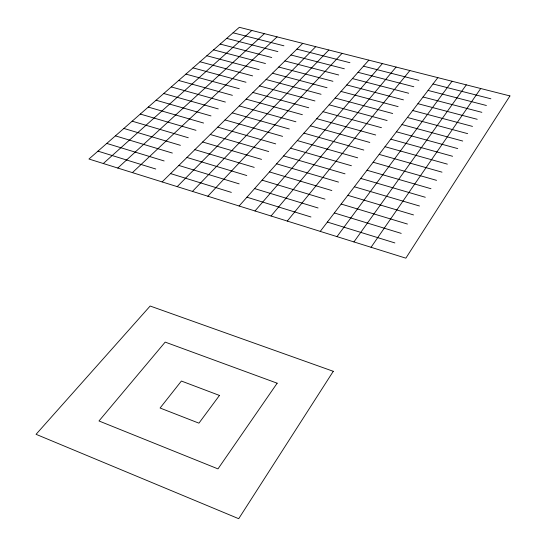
<?xml version="1.0" encoding="UTF-8"?>
<svg xmlns="http://www.w3.org/2000/svg" width="546" height="546" viewBox="0 0 546 546"><rect width="100%" height="100%" fill="white"/><g stroke="black" fill="none" stroke-linecap="round" stroke-linejoin="round"><path stroke-width="0.82" d="M371.055 247.283L480.719 88.52M353.931 241.926L466.298 84.869M336.998 236.63L452.013 81.245M320.249 231.388L437.844 77.648M287.278 221.075L409.882 70.557M271.055 215.998L396.089 67.056M255.002 210.974L382.405 63.589M239.114 206.006L368.843 60.149M207.842 196.226L342.062 53.351M192.445 191.407L328.842 50M177.204 186.636L315.738 46.676M162.121 181.92L302.737 43.38M132.412 172.625L277.068 36.869M117.779 168.052L264.387 33.654M103.296 163.52L251.815 30.46M233.074 32.794L283.92 45.809M296.894 49.133L349.931 62.708M363.479 66.175L418.857 80.351M433.005 83.975L490.881 98.792M226.692 38.384L277.88 51.611M290.95 54.989L344.369 68.789M358.019 72.318L413.813 86.739M428.078 90.424L486.411 105.494M220.195 44.076L271.737 57.521M284.903 60.954L338.704 74.986M352.457 78.576L408.681 93.243M423.054 96.99L481.859 112.333M213.588 49.863L265.479 63.534M278.74 67.028L332.937 81.299M346.785 84.944L403.446 99.87M417.929 103.685L477.218 119.301M206.852 55.76L259.111 69.663M272.461 73.212L327.054 87.729M341.011 91.441L398.109 106.627M412.715 110.51L472.488 126.406M200 61.766L252.621 75.901M266.066 79.511L321.062 94.281M335.128 98.055L392.67 113.513M407.391 117.465L467.663 133.647M193.018 67.881L246.007 82.255M259.548 85.927L314.96 100.955M329.129 104.805L387.128 120.536M401.965 124.556L462.735 141.045M185.906 74.113L239.271 88.732M252.907 92.472L308.736 107.767M323.014 111.677L381.47 127.696M396.43 131.791L457.712 148.587M178.658 80.46L232.405 95.332M246.144 99.14L302.388 114.708M316.776 118.687L375.703 134.999M390.786 139.175L452.586 156.279M171.28 86.923L225.402 102.061M239.244 105.931L295.918 121.785M310.415 125.839L369.813 142.451M385.026 146.703L447.351 164.141M163.752 93.516L218.27 108.92M232.214 112.865L289.312 128.999M303.931 133.135L363.807 150.054M379.142 154.388L442.007 172.161M156.088 100.232L210.995 115.916M225.041 119.929L282.582 136.364M297.311 140.575L357.678 157.821M373.143 162.237L436.547 180.351M148.266 107.077L203.569 123.048M217.724 127.136L275.71 143.878M290.561 148.171L351.419 165.745M367.014 170.243L430.978 188.718M140.295 114.059L196 130.323M210.265 134.487L268.7 151.549M283.667 155.917L345.031 173.833M360.756 178.426L425.286 197.263M132.166 121.185L188.281 137.749M202.648 141.994L261.541 159.377M276.631 163.827L338.506 182.098M354.368 186.78L419.464 205.999M123.867 128.446L180.398 145.325M194.874 149.652L254.231 167.369M269.444 171.908L331.838 190.54M347.843 195.318L413.52 214.926M115.404 135.865L172.352 153.057M186.944 157.466L246.772 175.532M262.1 180.16L325.027 199.16M341.168 204.04L407.439 224.051M106.77 143.427L164.141 160.954M178.842 165.445L239.148 183.865M254.607 188.588L318.065 207.978M334.35 212.954L401.221 233.381M97.952 151.146L155.753 169.014M170.57 173.594L231.354 192.383M246.942 197.202L310.947 216.987M327.375 222.065L394.867 242.929M333.278 371.3L238.711 518.7L36.063 434.316L150.157 306.026L333.278 371.3M509.937 95.932L405.855 258.169L88.957 159.029L239.346 27.3L509.937 95.932M277.163 383.196L217.97 468.891L98.983 420.973L165.185 342.11L277.163 383.196M219.458 395.434L198.928 423.164L160.087 408.019L181.395 381.04L219.458 395.434"/></g></svg>
